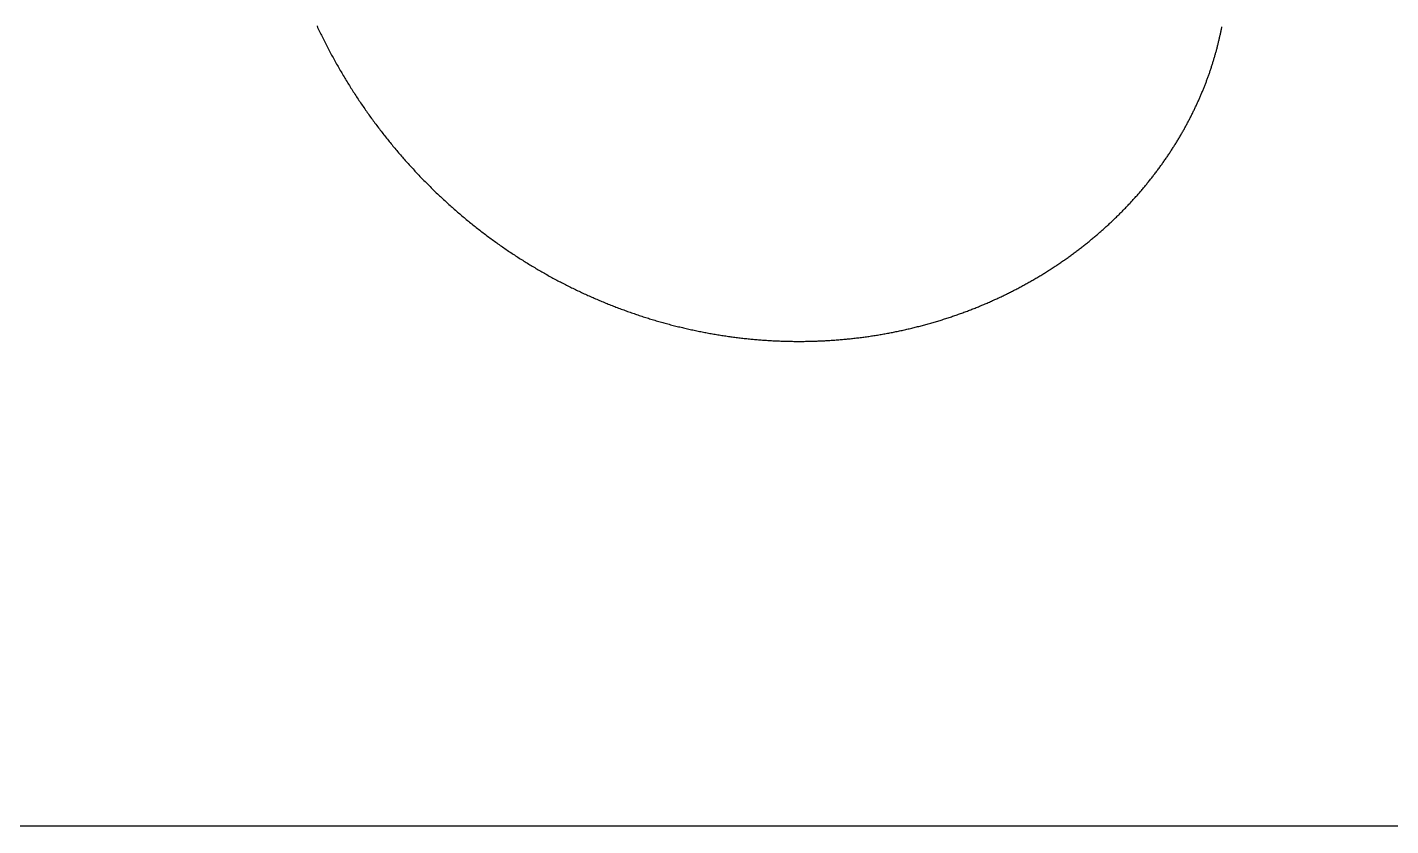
# Model space of a CAD drawing. Header units: metres. Extents: x 0 to 80, y 0 to 80.
# Drawn here: x 26.2 to 52.4, y 0 to 15.35 of the extents above; entities that cross this region are included whole.
import ezdxf

# ---------------------------------------------------------------- set-up
doc = ezdxf.new("R2010")
doc.units = ezdxf.units.M

msp = doc.modelspace()

# ---------------------------------------------------------------- linework, layer by layer
msp.add_line((0, 0), (80, 0))
at = {"layer": 'ENGRAVE'}
msp.add_lwpolyline([(31.76804, 15.369833), (31.780108, 15.344101), (31.792241, 15.318403), (31.80444, 15.292741), (31.816705, 15.267114), (31.829035, 15.241523), (31.84143, 15.215967), (31.853891, 15.190448), (31.866416, 15.164964), (31.879007, 15.139517), (31.891662, 15.114106), (31.904382, 15.088732), (31.917167, 15.063395), (31.930017, 15.038095), (31.942931, 15.012832), (31.955909, 14.987606), (31.968951, 14.962418), (31.982057, 14.937268), (31.995227, 14.912156), (32.008462, 14.887082), (32.021759, 14.862046), (32.035121, 14.837049), (32.048545, 14.81209), (32.062034, 14.78717), (32.075585, 14.762289), (32.089199, 14.737448), (32.102877, 14.712646), (32.116617, 14.687883), (32.13042, 14.66316), (32.144286, 14.638477), (32.158214, 14.613835), (32.172204, 14.589232), (32.186257, 14.56467), (32.200371, 14.540148), (32.214548, 14.515668), (32.228787, 14.491228), (32.243087, 14.466829), (32.257449, 14.442472), (32.271872, 14.418157), (32.286357, 14.393883), (32.300902, 14.36965), (32.315509, 14.34546), (32.330177, 14.321312), (32.344905, 14.297207), (32.359695, 14.273143), (32.374545, 14.249123), (32.389455, 14.225146), (32.404425, 14.201211), (32.419456, 14.17732), (32.434546, 14.153472), (32.449697, 14.129668), (32.464907, 14.105907), (32.480177, 14.08219), (32.495506, 14.058518), (32.510894, 14.034889), (32.526342, 14.011305), (32.541849, 13.987766), (32.557414, 13.964271), (32.573039, 13.940821), (32.588721, 13.917416), (32.604463, 13.894057), (32.620263, 13.870742), (32.636121, 13.847474), (32.652037, 13.824251), (32.668011, 13.801074), (32.684042, 13.777942), (32.700132, 13.754857), (32.716278, 13.731819), (32.732482, 13.708827), (32.748744, 13.685881), (32.765062, 13.662983), (32.781437, 13.640131), (32.797869, 13.617327), (32.814358, 13.594569), (32.830903, 13.57186), (32.847504, 13.549198), (32.864162, 13.526583), (32.880875, 13.504017), (32.897645, 13.481499), (32.91447, 13.459029), (32.93135, 13.436607), (32.948286, 13.414234), (32.965278, 13.391909), (32.982324, 13.369634), (32.999425, 13.347407), (33.016581, 13.32523), (33.033792, 13.303102), (33.051057, 13.281023), (33.068377, 13.258994), (33.085751, 13.237015), (33.103179, 13.215085), (33.12066, 13.193206), (33.138196, 13.171377), (33.155785, 13.149598), (33.173427, 13.12787), (33.191123, 13.106192), (33.208871, 13.084565), (33.226673, 13.062989), (33.244527, 13.041464), (33.262434, 13.019991), (33.280394, 12.998569), (33.298405, 12.977198), (33.316469, 12.955879), (33.334585, 12.934612), (33.352753, 12.913396), (33.370972, 12.892233), (33.389243, 12.871122), (33.407565, 12.850064), (33.425938, 12.829058), (33.444362, 12.808104), (33.462838, 12.787204), (33.481363, 12.766356), (33.49994, 12.745561), (33.518566, 12.72482), (33.537243, 12.704132), (33.55597, 12.683497), (33.574746, 12.662916), (33.593573, 12.642389), (33.612448, 12.621915), (33.631374, 12.601496), (33.650348, 12.58113), (33.669371, 12.560819), (33.688443, 12.540563), (33.707564, 12.520361), (33.726733, 12.500213), (33.745951, 12.480121), (33.765217, 12.460083), (33.784531, 12.440101), (33.803892, 12.420173), (33.823301, 12.400301), (33.842758, 12.380485), (33.862262, 12.360724), (33.881813, 12.341018), (33.901411, 12.321369), (33.921056, 12.301776), (33.940748, 12.282238), (33.960486, 12.262757), (33.98027, 12.243332), (34.0001, 12.223964), (34.019976, 12.204652), (34.039898, 12.185397), (34.059866, 12.166198), (34.079878, 12.147057), (34.099936, 12.127972), (34.12004, 12.108945), (34.140187, 12.089975), (34.16038, 12.071063), (34.180617, 12.052208), (34.200899, 12.033411), (34.221224, 12.014671), (34.241594, 11.99599), (34.262007, 11.977366), (34.282464, 11.958801), (34.302964, 11.940294), (34.323508, 11.921845), (34.344094, 11.903454), (34.364724, 11.885123), (34.385396, 11.866849), (34.406111, 11.848635), (34.426868, 11.83048), (34.447667, 11.812383), (34.468508, 11.794346), (34.489391, 11.776368), (34.510315, 11.758449), (34.531281, 11.74059), (34.552289, 11.722791), (34.573337, 11.705051), (34.594426, 11.68737), (34.615556, 11.66975), (34.636726, 11.65219), (34.657937, 11.63469), (34.679187, 11.61725), (34.700478, 11.59987), (34.721808, 11.582551), (34.743178, 11.565292), (34.764588, 11.548094), (34.786036, 11.530956), (34.807524, 11.513879), (34.82905, 11.496864), (34.850615, 11.479909), (34.872219, 11.463015), (34.89386, 11.446183), (34.91554, 11.429412), (34.937258, 11.412702), (34.959013, 11.396054), (34.980806, 11.379467), (35.002636, 11.362942), (35.024503, 11.346479), (35.046407, 11.330077), (35.068348, 11.313738), (35.090326, 11.297461), (35.112339, 11.281246), (35.134389, 11.265093), (35.156475, 11.249002), (35.178597, 11.232974), (35.200754, 11.217008), (35.222947, 11.201105), (35.245175, 11.185265), (35.267438, 11.169487), (35.289735, 11.153773), (35.312068, 11.138121), (35.334434, 11.122532), (35.356835, 11.107007), (35.37927, 11.091544), (35.401739, 11.076145), (35.424242, 11.060809), (35.446778, 11.045537), (35.469347, 11.030328), (35.491949, 11.015183), (35.514584, 11.000102), (35.537252, 10.985084), (35.559952, 10.97013), (35.582685, 10.95524), (35.605449, 10.940414), (35.628246, 10.925652), (35.651074, 10.910955), (35.673934, 10.896321), (35.696825, 10.881752), (35.719747, 10.867247), (35.7427, 10.852807), (35.765683, 10.838431), (35.788698, 10.82412), (35.811742, 10.809874), (35.834817, 10.795692), (35.857921, 10.781575), (35.881055, 10.767523), (35.904219, 10.753536), (35.927412, 10.739614), (35.950634, 10.725757), (35.973885, 10.711965), (35.997165, 10.698239), (36.020473, 10.684578), (36.04381, 10.670982), (36.067175, 10.657451), (36.090567, 10.643986), (36.113987, 10.630587), (36.137435, 10.617253), (36.16091, 10.603985), (36.184413, 10.590783), (36.207942, 10.577646), (36.231498, 10.564576), (36.25508, 10.551571), (36.278689, 10.538632), (36.302323, 10.52576), (36.325984, 10.512953), (36.34967, 10.500212), (36.373382, 10.487538), (36.397119, 10.47493), (36.420882, 10.462389), (36.444669, 10.449913), (36.468481, 10.437504), (36.492317, 10.425162), (36.516177, 10.412886), (36.540062, 10.400677), (36.563971, 10.388534), (36.587903, 10.376458), (36.611858, 10.364449), (36.635837, 10.352507), (36.659839, 10.340631), (36.683864, 10.328823), (36.707912, 10.317081), (36.731981, 10.305406), (36.756074, 10.293799), (36.780188, 10.282258), (36.804324, 10.270784), (36.828481, 10.259378), (36.852661, 10.248039), (36.876861, 10.236767), (36.901082, 10.225562), (36.925324, 10.214425), (36.949587, 10.203355), (36.97387, 10.192352), (36.998173, 10.181417), (37.022497, 10.17055), (37.04684, 10.15975), (37.071202, 10.149017), (37.095584, 10.138352), (37.119986, 10.127755), (37.144406, 10.117225), (37.168845, 10.106763), (37.193302, 10.096369), (37.217778, 10.086043), (37.242272, 10.075784), (37.266784, 10.065593), (37.291313, 10.055471), (37.315861, 10.045416), (37.340425, 10.035428), (37.365007, 10.025509), (37.389605, 10.015658), (37.41422, 10.005875), (37.438852, 9.99616), (37.4635, 9.986513), (37.488164, 9.976934), (37.512844, 9.967423), (37.537539, 9.957981), (37.56225, 9.948606), (37.586976, 9.9393), (37.611718, 9.930062), (37.636474, 9.920892), (37.661245, 9.91179), (37.68603, 9.902757), (37.710829, 9.893792), (37.735643, 9.884895), (37.76047, 9.876067), (37.785311, 9.867307), (37.810165, 9.858615), (37.835032, 9.849992), (37.859913, 9.841437), (37.884806, 9.83295), (37.909712, 9.824532), (37.93463, 9.816183), (37.95956, 9.807902), (37.984502, 9.799689), (38.009456, 9.791545), (38.034422, 9.783469), (38.059398, 9.775462), (38.084386, 9.767524), (38.109385, 9.759653), (38.134395, 9.751852), (38.159415, 9.744119), (38.184445, 9.736454), (38.209486, 9.728858), (38.234536, 9.721331), (38.259596, 9.713872), (38.284665, 9.706482), (38.309744, 9.69916), (38.334832, 9.691907), (38.359928, 9.684723), (38.385034, 9.677607), (38.410147, 9.670559), (38.435269, 9.663581), (38.460399, 9.656671), (38.485537, 9.649829), (38.510683, 9.643056), (38.535835, 9.636352), (38.560995, 9.629716), (38.586162, 9.623149), (38.611336, 9.61665), (38.636517, 9.61022), (38.661703, 9.603858), (38.686896, 9.597565), (38.712095, 9.591341), (38.7373, 9.585185), (38.76251, 9.579098), (38.787726, 9.573079), (38.812946, 9.567128), (38.838172, 9.561247), (38.863402, 9.555433), (38.888637, 9.549689), (38.913877, 9.544012), (38.93912, 9.538404), (38.964367, 9.532865), (38.989618, 9.527394), (39.014873, 9.521991), (39.040131, 9.516657), (39.065392, 9.511391), (39.090655, 9.506194), (39.115922, 9.501065), (39.141191, 9.496004), (39.166462, 9.491012), (39.191736, 9.486088), (39.217011, 9.481232), (39.242288, 9.476444), (39.267566, 9.471725), (39.292846, 9.467074), (39.318127, 9.462491), (39.343408, 9.457976), (39.36869, 9.45353), (39.393973, 9.449151), (39.419256, 9.444841), (39.444539, 9.440599), (39.469822, 9.436424), (39.495104, 9.432318), (39.520386, 9.42828), (39.545667, 9.42431), (39.570948, 9.420408), (39.596227, 9.416573), (39.621504, 9.412807), (39.646781, 9.409108), (39.672055, 9.405477), (39.697327, 9.401914), (39.722598, 9.398419), (39.747865, 9.394991), (39.773131, 9.391631), (39.798393, 9.388339), (39.823653, 9.385114), (39.848909, 9.381957), (39.874162, 9.378868), (39.899412, 9.375846), (39.924657, 9.372891), (39.949899, 9.370004), (39.975137, 9.367185), (40.00037, 9.364432), (40.025598, 9.361747), (40.050822, 9.35913), (40.076041, 9.356579), (40.101255, 9.354096), (40.126463, 9.351679), (40.151666, 9.34933), (40.176863, 9.347048), (40.202054, 9.344833), (40.227239, 9.342685), (40.252418, 9.340604), (40.27759, 9.33859), (40.302755, 9.336643), (40.327913, 9.334762), (40.353065, 9.332948), (40.378209, 9.331201), (40.403345, 9.32952), (40.428474, 9.327906), (40.453594, 9.326359), (40.478707, 9.324878), (40.503811, 9.323463), (40.528907, 9.322115), (40.553995, 9.320833), (40.579073, 9.319618), (40.604142, 9.318468), (40.629202, 9.317385), (40.654252, 9.316368), (40.679293, 9.315417), (40.704324, 9.314532), (40.729345, 9.313713), (40.754355, 9.31296), (40.779356, 9.312272), (40.804345, 9.311651), (40.829324, 9.311095), (40.854292, 9.310604), (40.879248, 9.31018), (40.904193, 9.30982), (40.929127, 9.309527), (40.954049, 9.309298), (40.978959, 9.309135), (41.003856, 9.309037), (41.028741, 9.309005), (41.053614, 9.309037), (41.078474, 9.309135), (41.103321, 9.309298), (41.128155, 9.309525), (41.152976, 9.309818), (41.177784, 9.310175), (41.202577, 9.310597), (41.227357, 9.311083), (41.252123, 9.311635), (41.276874, 9.31225), (41.301611, 9.312931), (41.326334, 9.313675), (41.351041, 9.314484), (41.375734, 9.315357), (41.400411, 9.316294), (41.425074, 9.317296), (41.44972, 9.318361), (41.474351, 9.31949), (41.498966, 9.320683), (41.523565, 9.32194), (41.548148, 9.323261), (41.572714, 9.324645), (41.597264, 9.326093), (41.621797, 9.327604), (41.646312, 9.329179), (41.670811, 9.330816), (41.695292, 9.332518), (41.719756, 9.334282), (41.744202, 9.336109), (41.76863, 9.338), (41.79304, 9.339953), (41.817432, 9.341969), (41.841805, 9.344048), (41.866159, 9.346189), (41.890495, 9.348393), (41.914812, 9.35066), (41.93911, 9.352989), (41.963388, 9.35538), (41.987647, 9.357833), (42.011886, 9.360349), (42.036105, 9.362926), (42.060304, 9.365566), (42.084483, 9.368267), (42.108642, 9.371031), (42.132779, 9.373855), (42.156897, 9.376742), (42.180993, 9.37969), (42.205068, 9.382699), (42.229122, 9.38577), (42.253154, 9.388902), (42.277165, 9.392095), (42.301154, 9.395349), (42.325121, 9.398664), (42.349065, 9.40204), (42.372988, 9.405477), (42.396888, 9.408974), (42.420765, 9.412532), (42.44462, 9.41615), (42.468451, 9.419829), (42.492259, 9.423567), (42.516044, 9.427367), (42.539806, 9.431226), (42.563543, 9.435145), (42.587257, 9.439124), (42.610947, 9.443162), (42.634612, 9.447261), (42.658254, 9.451419), (42.68187, 9.455636), (42.705462, 9.459913), (42.729029, 9.464249), (42.752572, 9.468644), (42.776088, 9.473098), (42.79958, 9.477611), (42.823046, 9.482183), (42.846486, 9.486814), (42.869901, 9.491503), (42.893289, 9.496251), (42.916651, 9.501057), (42.939987, 9.505922), (42.963296, 9.510845), (42.986579, 9.515825), (43.009835, 9.520864), (43.033064, 9.525961), (43.056266, 9.531115), (43.07944, 9.536327), (43.102587, 9.541596), (43.125706, 9.546923), (43.148797, 9.552307), (43.171861, 9.557749), (43.194896, 9.563247), (43.217903, 9.568802), (43.240882, 9.574415), (43.263832, 9.580084), (43.286753, 9.585809), (43.309646, 9.591591), (43.332509, 9.59743), (43.355343, 9.603324), (43.378148, 9.609275), (43.400923, 9.615282), (43.423669, 9.621345), (43.446384, 9.627463), (43.46907, 9.633637), (43.491726, 9.639867), (43.514351, 9.646152), (43.536946, 9.652493), (43.55951, 9.658888), (43.582044, 9.665339), (43.604546, 9.671845), (43.627018, 9.678405), (43.649458, 9.685021), (43.671867, 9.69169), (43.694245, 9.698415), (43.71659, 9.705193), (43.738905, 9.712026), (43.761187, 9.718913), (43.783437, 9.725853), (43.805654, 9.732848), (43.82784, 9.739896), (43.849993, 9.746998), (43.872113, 9.754153), (43.8942, 9.761362), (43.916255, 9.768624), (43.938276, 9.775939), (43.960264, 9.783306), (43.982219, 9.790727), (44.00414, 9.7982), (44.026028, 9.805726), (44.047881, 9.813304), (44.069701, 9.820935), (44.091487, 9.828617), (44.113238, 9.836352), (44.134955, 9.844138), (44.156637, 9.851977), (44.178285, 9.859866), (44.199898, 9.867808), (44.221476, 9.875801), (44.243019, 9.883844), (44.264527, 9.891939), (44.286, 9.900085), (44.307437, 9.908282), (44.328838, 9.916529), (44.350204, 9.924827), (44.371534, 9.933176), (44.392827, 9.941574), (44.414085, 9.950023), (44.435306, 9.958522), (44.456491, 9.96707), (44.47764, 9.975668), (44.498751, 9.984316), (44.519826, 9.993013), (44.540864, 10.00176), (44.561865, 10.010555), (44.582829, 10.0194), (44.603755, 10.028294), (44.624644, 10.037236), (44.645496, 10.046227), (44.666309, 10.055266), (44.687085, 10.064353), (44.707823, 10.073489), (44.728523, 10.082673), (44.749185, 10.091904), (44.769808, 10.101184), (44.790393, 10.11051), (44.810939, 10.119885), (44.831447, 10.129306), (44.851915, 10.138775), (44.872345, 10.148291), (44.892736, 10.157853), (44.913087, 10.167463), (44.933399, 10.177118), (44.953672, 10.186821), (44.973906, 10.196569), (44.994099, 10.206364), (45.014253, 10.216204), (45.034367, 10.226091), (45.054441, 10.236023), (45.074475, 10.246), (45.094468, 10.256023), (45.114421, 10.266091), (45.134334, 10.276204), (45.154206, 10.286363), (45.174037, 10.296565), (45.193828, 10.306813), (45.213577, 10.317105), (45.233286, 10.327441), (45.252953, 10.337822), (45.27258, 10.348246), (45.292164, 10.358714), (45.311708, 10.369226), (45.331209, 10.379782), (45.350669, 10.390381), (45.370088, 10.401023), (45.389464, 10.411708), (45.408798, 10.422436), (45.42809, 10.433207), (45.44734, 10.444021), (45.466548, 10.454877), (45.485713, 10.465775), (45.504835, 10.476716), (45.523915, 10.487698), (45.542952, 10.498722), (45.561946, 10.509788), (45.580897, 10.520896), (45.599806, 10.532045), (45.618671, 10.543235), (45.637492, 10.554466), (45.656271, 10.565738), (45.675006, 10.577051), (45.693697, 10.588404), (45.712345, 10.599798), (45.730949, 10.611232), (45.749509, 10.622706), (45.768025, 10.63422), (45.786497, 10.645774), (45.804925, 10.657367), (45.823308, 10.669), (45.841648, 10.680672), (45.859942, 10.692384), (45.878193, 10.704134), (45.896398, 10.715923), (45.914559, 10.727751), (45.932676, 10.739617), (45.950747, 10.751521), (45.968773, 10.763464), (45.986755, 10.775445), (46.004691, 10.787463), (46.022582, 10.799519), (46.040427, 10.811613), (46.058227, 10.823744), (46.075982, 10.835912), (46.093691, 10.848118), (46.111354, 10.86036), (46.128972, 10.872638), (46.146544, 10.884954), (46.164069, 10.897305), (46.181549, 10.909693), (46.198983, 10.922117), (46.21637, 10.934577), (46.233711, 10.947072), (46.251006, 10.959603), (46.268255, 10.972169), (46.285457, 10.984771), (46.302612, 10.997407), (46.319721, 11.010079), (46.336783, 11.022785), (46.353798, 11.035525), (46.370766, 11.0483), (46.387688, 11.061109), (46.404562, 11.073952), (46.421389, 11.086829), (46.438169, 11.09974), (46.454902, 11.112684), (46.471587, 11.125661), (46.488225, 11.138672), (46.504815, 11.151716), (46.521358, 11.164792), (46.537853, 11.177901), (46.554301, 11.191043), (46.570701, 11.204217), (46.587053, 11.217423), (46.603357, 11.230661), (46.619613, 11.243931), (46.635821, 11.257233), (46.651981, 11.270566), (46.668093, 11.28393), (46.684156, 11.297326), (46.700172, 11.310752), (46.716138, 11.32421), (46.732057, 11.337698), (46.747927, 11.351216), (46.763748, 11.364765), (46.779521, 11.378343), (46.795245, 11.391952), (46.810921, 11.40559), (46.826547, 11.419258), (46.842125, 11.432956), (46.857654, 11.446682), (46.873134, 11.460438), (46.888564, 11.474223), (46.903946, 11.488036), (46.919279, 11.501878), (46.934562, 11.515748), (46.949796, 11.529647), (46.964981, 11.543573), (46.980116, 11.557528), (46.995203, 11.57151), (47.010239, 11.585519), (47.025226, 11.599556), (47.040164, 11.61362), (47.055052, 11.627711), (47.06989, 11.641829), (47.084678, 11.655974), (47.099417, 11.670145), (47.114106, 11.684342), (47.128745, 11.698565), (47.143334, 11.712815), (47.157873, 11.72709), (47.172362, 11.741391), (47.186801, 11.755717), (47.20119, 11.770068), (47.215529, 11.784445), (47.229818, 11.798846), (47.244056, 11.813272), (47.258245, 11.827723), (47.272382, 11.842198), (47.28647, 11.856697), (47.300507, 11.87122), (47.314494, 11.885767), (47.32843, 11.900338), (47.342316, 11.914932), (47.356151, 11.929549), (47.369936, 11.94419), (47.38367, 11.958854), (47.397353, 11.97354), (47.410985, 11.988249), (47.424567, 12.00298), (47.438099, 12.017734), (47.451579, 12.03251), (47.465008, 12.047308), (47.478387, 12.062127), (47.491715, 12.076968), (47.504992, 12.09183), (47.518218, 12.106714), (47.531392, 12.121619), (47.544516, 12.136544), (47.557589, 12.15149), (47.570611, 12.166457), (47.583582, 12.181444), (47.596501, 12.196451), (47.60937, 12.211478), (47.622187, 12.226525), (47.634953, 12.241591), (47.647668, 12.256677), (47.660331, 12.271783), (47.672943, 12.286907), (47.685504, 12.30205), (47.698014, 12.317212), (47.710472, 12.332392), (47.722879, 12.347591), (47.735235, 12.362808), (47.747539, 12.378044), (47.759792, 12.393296), (47.771993, 12.408567), (47.784143, 12.423855), (47.796241, 12.439161), (47.808288, 12.454483), (47.820284, 12.469823), (47.832228, 12.485179), (47.84412, 12.500552), (47.855961, 12.515942), (47.86775, 12.531348), (47.879488, 12.546769), (47.891174, 12.562207), (47.902808, 12.577661), (47.914391, 12.59313), (47.925922, 12.608614), (47.937402, 12.624114), (47.94883, 12.639628), (47.960206, 12.655158), (47.971531, 12.670702), (47.982804, 12.686261), (47.994025, 12.701834), (48.005195, 12.717421), (48.016313, 12.733022), (48.027379, 12.748637), (48.038393, 12.764266), (48.049356, 12.779908), (48.060267, 12.795563), (48.071127, 12.811232), (48.081935, 12.826913), (48.092691, 12.842607), (48.103395, 12.858314), (48.114048, 12.874033), (48.124649, 12.889764), (48.135198, 12.905508), (48.145696, 12.921263), (48.156141, 12.93703), (48.166536, 12.952809), (48.176878, 12.968599), (48.187169, 12.9844), (48.197408, 13.000212), (48.207595, 13.016035), (48.217731, 13.031868), (48.227815, 13.047712), (48.237847, 13.063566), (48.247828, 13.079431), (48.257757, 13.095305), (48.267635, 13.11119), (48.27746, 13.127083), (48.287235, 13.142987), (48.296957, 13.158899), (48.306628, 13.174821), (48.316248, 13.190751), (48.325815, 13.206691), (48.335332, 13.222639), (48.344796, 13.238595), (48.35421, 13.254559), (48.363571, 13.270532), (48.372882, 13.286512), (48.38214, 13.302501), (48.391347, 13.318496), (48.400503, 13.334499), (48.409608, 13.35051), (48.418661, 13.366527), (48.427662, 13.382551), (48.436612, 13.398582), (48.445511, 13.414619), (48.454358, 13.430663), (48.463155, 13.446713), (48.471899, 13.462769), (48.480593, 13.47883), (48.489235, 13.494898), (48.497826, 13.51097), (48.506366, 13.527048), (48.514855, 13.543132), (48.523293, 13.55922), (48.531679, 13.575313), (48.540014, 13.591411), (48.548299, 13.607513), (48.556532, 13.623619), (48.564714, 13.63973), (48.572845, 13.655844), (48.580926, 13.671963), (48.588955, 13.688085), (48.596933, 13.70421), (48.604861, 13.720339), (48.612738, 13.736471), (48.620564, 13.752605), (48.628339, 13.768743), (48.636063, 13.784883), (48.643737, 13.801026), (48.65136, 13.817171), (48.658932, 13.833318), (48.666454, 13.849467), (48.673925, 13.865617), (48.681346, 13.88177), (48.688716, 13.897923), (48.696036, 13.914078), (48.703305, 13.930235), (48.710524, 13.946392), (48.717693, 13.96255), (48.724811, 13.978708), (48.73188, 13.994867), (48.738897, 14.011027), (48.745865, 14.027186), (48.752783, 14.043345), (48.75965, 14.059505), (48.766468, 14.075663), (48.773235, 14.091822), (48.779953, 14.107979), (48.78662, 14.124136), (48.793238, 14.140292), (48.799806, 14.156446), (48.806324, 14.172599), (48.812792, 14.188751), (48.819211, 14.204901), (48.82558, 14.221049), (48.8319, 14.237196), (48.83817, 14.25334), (48.84439, 14.269481), (48.850561, 14.285621), (48.856683, 14.301757), (48.862755, 14.317891), (48.868778, 14.334022), (48.874752, 14.35015), (48.880677, 14.366275), (48.886552, 14.382396), (48.892379, 14.398513), (48.898156, 14.414627), (48.903885, 14.430737), (48.909565, 14.446843), (48.915196, 14.462944), (48.920778, 14.479041), (48.926311, 14.495134), (48.931795, 14.511222), (48.937231, 14.527305), (48.942619, 14.543383), (48.947958, 14.559456), (48.953248, 14.575524), (48.958491, 14.591586), (48.963685, 14.607642), (48.96883, 14.623693), (48.973928, 14.639738), (48.978977, 14.655777), (48.983978, 14.671809), (48.988931, 14.687835), (48.993837, 14.703855), (48.998694, 14.719868), (49.003504, 14.735874), (49.008266, 14.751873), (49.01298, 14.767864), (49.017646, 14.783849), (49.022266, 14.799826), (49.026837, 14.815795), (49.031361, 14.831757), (49.035838, 14.84771), (49.040268, 14.863656), (49.04465, 14.879593), (49.048985, 14.895522), (49.053274, 14.911443), (49.057515, 14.927355), (49.061709, 14.943258), (49.065857, 14.959152), (49.069958, 14.975037), (49.074012, 14.990912), (49.078019, 15.006778), (49.08198, 15.022635), (49.085894, 15.038482), (49.089762, 15.054319), (49.093584, 15.070146), (49.097359, 15.085963), (49.101089, 15.10177), (49.104772, 15.117566), (49.108409, 15.133352), (49.112, 15.149127), (49.115546, 15.164891), (49.119045, 15.180644), (49.122499, 15.196386), (49.125907, 15.212116), (49.12927, 15.227836), (49.132587, 15.243543), (49.135859, 15.259239), (49.139086, 15.274923), (49.142267, 15.290595), (49.145403, 15.306255), (49.148495, 15.321902), (49.151541, 15.337537), (49.154542, 15.35316)], dxfattribs=at)

doc.saveas('drawing.dxf')
